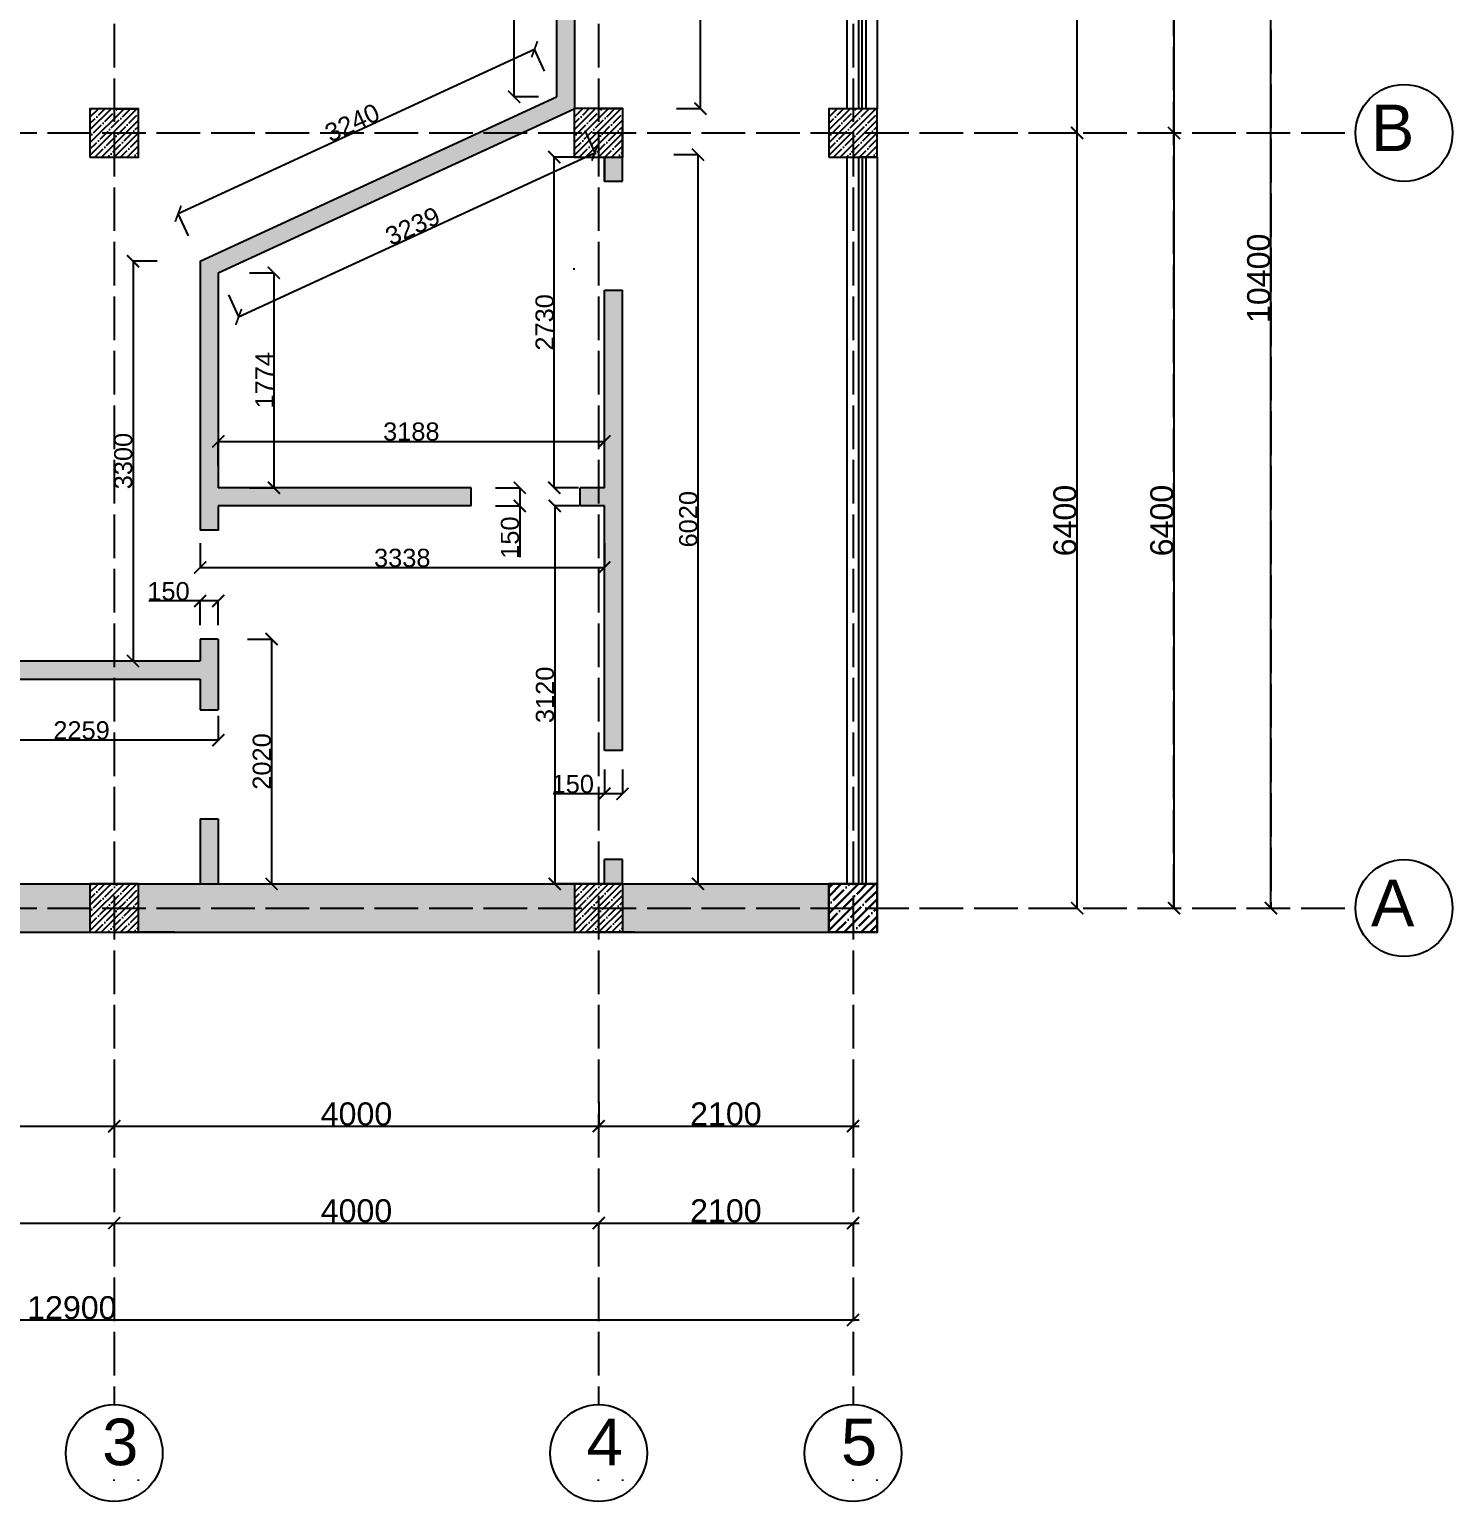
# Model space of a CAD drawing. Header units: millimetres. Extents: x -6014 to 220479, y -27718 to 28747.
# Drawn here: x 37741 to 49491, y -27137 to -14983 of the extents above; entities that cross this region are included whole.
import ezdxf

# ---------------------------------------------------------------- set-up
doc = ezdxf.new("R2010")
doc.units = ezdxf.units.MM
doc.header["$MEASUREMENT"] = 0
doc.linetypes.add('ACAD_ISO02W100', pattern=[15, 12, -3])
doc.layers.add('Plan 1', color=7, linetype='Continuous')
doc.styles.add('gost', font='GOST Common.ttf')
doc.styles.get("Standard").update_dxf_attribs({"font": 'arial.ttf'})
doc.dimstyles.new('GOST', dxfattribs={"dimtxt": 190, "dimasz": 100, "dimexe": 0.18, "dimexo": 0.06, "dimgap": 3, "dimtad": 1, "dimdec": 0, "dimzin": 0, "dimdsep": 46, "dimtxsty": 'Standard', "dimblk": 'ARCHTICK', "dimcen": 0.09, "dimclrt": 256, "dimadec": 0, "dimazin": 0, "dimtfac": 1, "dimtdec": 0, "dimtofl": 0, "dimtmove": 0, "dimatfit": 3, "dimldrblk": 'ARCHTICK', "dimfxl": 200, "dimfxlon": 1, "dimtolj": 1, "dimtzin": 0, "dimarcsym": 0})

# ---------------------------------------------------------------- blocks, each defined once
blk = doc.blocks.new('_ArchTick')
at = {"color": 0, "linetype": 'ByBlock', "const_width": 0.15}
blk.add_lwpolyline([(-0.5, -0.5), (0.5, 0.5)], dxfattribs=at)
blk = doc.blocks.new('*D346')
at = {"color": 0, "lineweight": -2, "transparency": 16777216}
for p, q in [((33641, -23838), (33641, -24038)), ((38441, -23838), (38441, -24038)), ((33641, -24038), (38441, -24038))]:
    blk.add_line(p, q, dxfattribs=at)
at = {"layer": 'Defpoints', "color": 0, "transparency": 16777216}
for p in [(33641, -22238), (38441, -22238), (38441, -24038)]:
    blk.add_point(p, dxfattribs=at)
at = {"color": 0, "lineweight": -2, "transparency": 16777216, "xscale": 100, "yscale": 100, "zscale": 100, "rotation": 180}
blk.add_blockref('_ArchTick', (33641, -24038), dxfattribs=at)
at = {"color": 0, "lineweight": -2, "transparency": 16777216, "xscale": 100, "yscale": 100, "zscale": 100}
blk.add_blockref('_ArchTick', (38441, -24038), dxfattribs=at)
at = {"transparency": 16777216, "insert": (36041, -23938), "char_height": 190, "attachment_point": 5}
blk.add_mtext('\\A1;4800', dxfattribs=at)
blk = doc.blocks.new('*D347')
at = {"color": 0, "lineweight": -2, "transparency": 16777216}
for p, q in [((38441, -23838), (38441, -24038)), ((42441, -23838), (42441, -24038)), ((38441, -24038), (42441, -24038))]:
    blk.add_line(p, q, dxfattribs=at)
at = {"layer": 'Defpoints', "color": 0, "transparency": 16777216}
for p in [(38441, -22238), (42441, -22237), (42441, -24038)]:
    blk.add_point(p, dxfattribs=at)
at = {"color": 0, "lineweight": -2, "transparency": 16777216, "xscale": 100, "yscale": 100, "zscale": 100, "rotation": 180}
blk.add_blockref('_ArchTick', (38441, -24038), dxfattribs=at)
at = {"color": 0, "lineweight": -2, "transparency": 16777216, "xscale": 100, "yscale": 100, "zscale": 100}
blk.add_blockref('_ArchTick', (42441, -24038), dxfattribs=at)
at = {"transparency": 16777216, "insert": (40441, -23938), "char_height": 190, "attachment_point": 5}
blk.add_mtext('\\A1;4000', dxfattribs=at)
blk = doc.blocks.new('*D348')
at = {"color": 0, "lineweight": -2, "transparency": 16777216}
for p, q in [((42441, -23838), (42441, -24038)), ((44541, -23838), (44541, -24038)), ((42441, -24038), (44541, -24038))]:
    blk.add_line(p, q, dxfattribs=at)
at = {"layer": 'Defpoints', "color": 0, "transparency": 16777216}
for p in [(42441, -22237), (44541, -22238), (44541, -24038)]:
    blk.add_point(p, dxfattribs=at)
at = {"color": 0, "lineweight": -2, "transparency": 16777216, "xscale": 100, "yscale": 100, "zscale": 100, "rotation": 180}
blk.add_blockref('_ArchTick', (42441, -24038), dxfattribs=at)
at = {"color": 0, "lineweight": -2, "transparency": 16777216, "xscale": 100, "yscale": 100, "zscale": 100}
blk.add_blockref('_ArchTick', (44541, -24038), dxfattribs=at)
at = {"transparency": 16777216, "insert": (43491, -23938), "char_height": 190, "attachment_point": 5}
blk.add_mtext('\\A1;2100', dxfattribs=at)
blk = doc.blocks.new('*D334')
at = {"color": 0, "lineweight": -2, "transparency": 16777216}
for p, q in [((33641, -24638), (33641, -24838)), ((33641, -24838), (38441, -24838)), ((38441, -24838), (38441, -24837))]:
    blk.add_line(p, q, dxfattribs=at)
at = {"layer": 'Defpoints', "color": 0, "transparency": 16777216}
for p in [(33641, -22238), (38441, -24838), (38441, -24838)]:
    blk.add_point(p, dxfattribs=at)
at = {"color": 0, "lineweight": -2, "transparency": 16777216, "xscale": 100, "yscale": 100, "zscale": 100, "rotation": 180}
blk.add_blockref('_ArchTick', (33641, -24838), dxfattribs=at)
at = {"color": 0, "lineweight": -2, "transparency": 16777216, "xscale": 100, "yscale": 100, "zscale": 100}
blk.add_blockref('_ArchTick', (38441, -24838), dxfattribs=at)
at = {"transparency": 16777216, "insert": (36041, -24738), "char_height": 190, "attachment_point": 5}
blk.add_mtext('\\A1;4800', dxfattribs=at)
blk = doc.blocks.new('*D335')
at = {"color": 0, "lineweight": -2, "transparency": 16777216}
for p, q in [((38441, -24838), (38441, -24837)), ((38441, -24838), (42441, -24838)), ((42441, -24838), (42441, -24837))]:
    blk.add_line(p, q, dxfattribs=at)
at = {"layer": 'Defpoints', "color": 0, "transparency": 16777216}
for p in [(38441, -24838), (42441, -24838), (42441, -24838)]:
    blk.add_point(p, dxfattribs=at)
at = {"color": 0, "lineweight": -2, "transparency": 16777216, "xscale": 100, "yscale": 100, "zscale": 100, "rotation": 180}
blk.add_blockref('_ArchTick', (38441, -24838), dxfattribs=at)
at = {"color": 0, "lineweight": -2, "transparency": 16777216, "xscale": 100, "yscale": 100, "zscale": 100}
blk.add_blockref('_ArchTick', (42441, -24838), dxfattribs=at)
at = {"transparency": 16777216, "insert": (40441, -24738), "char_height": 190, "attachment_point": 5}
blk.add_mtext('\\A1;4000', dxfattribs=at)
blk = doc.blocks.new('*D336')
at = {"color": 0, "lineweight": -2, "transparency": 16777216}
for p, q in [((42441, -24838), (42441, -24837)), ((42441, -24838), (44541, -24838)), ((44541, -24838), (44541, -24837))]:
    blk.add_line(p, q, dxfattribs=at)
at = {"layer": 'Defpoints', "color": 0, "transparency": 16777216}
for p in [(42441, -24838), (44541, -24838), (44541, -24838)]:
    blk.add_point(p, dxfattribs=at)
at = {"color": 0, "lineweight": -2, "transparency": 16777216, "xscale": 100, "yscale": 100, "zscale": 100, "rotation": 180}
blk.add_blockref('_ArchTick', (42441, -24838), dxfattribs=at)
at = {"color": 0, "lineweight": -2, "transparency": 16777216, "xscale": 100, "yscale": 100, "zscale": 100}
blk.add_blockref('_ArchTick', (44541, -24838), dxfattribs=at)
at = {"transparency": 16777216, "insert": (43491, -24738), "char_height": 190, "attachment_point": 5}
blk.add_mtext('\\A1;2100', dxfattribs=at)
blk = doc.blocks.new('*D349')
at = {"color": 0, "lineweight": -2, "transparency": 16777216}
for p, q in [((31641, -25438), (31641, -25638)), ((44541, -25438), (44541, -25638)), ((31641, -25638), (44541, -25638))]:
    blk.add_line(p, q, dxfattribs=at)
at = {"layer": 'Defpoints', "color": 0, "transparency": 16777216}
for p in [(31641, -22238), (44541, -22238), (44541, -25638)]:
    blk.add_point(p, dxfattribs=at)
at = {"color": 0, "lineweight": -2, "transparency": 16777216, "xscale": 100, "yscale": 100, "zscale": 100, "rotation": 180}
blk.add_blockref('_ArchTick', (31641, -25638), dxfattribs=at)
at = {"color": 0, "lineweight": -2, "transparency": 16777216, "xscale": 100, "yscale": 100, "zscale": 100}
blk.add_blockref('_ArchTick', (44541, -25638), dxfattribs=at)
at = {"transparency": 16777216, "insert": (38091, -25538), "char_height": 190, "attachment_point": 5}
blk.add_mtext('\\A1;12900', dxfattribs=at)
blk = doc.blocks.new('*D350')
at = {"color": 0, "lineweight": -2, "transparency": 16777216}
for p, q in [((46191, -15838), (46391, -15838)), ((46391, -22238), (46391, -15838)), ((46191, -22238), (46391, -22238))]:
    blk.add_line(p, q, dxfattribs=at)
at = {"layer": 'Defpoints', "color": 0, "transparency": 16777216}
for p in [(44541, -15838), (46391, -15838), (44541, -22238)]:
    blk.add_point(p, dxfattribs=at)
at = {"color": 0, "lineweight": -2, "transparency": 16777216, "xscale": 100, "yscale": 100, "zscale": 100}
for p, rotation in [((46391, -15838), 90), ((46391, -22238), 270)]:
    blk.add_blockref('_ArchTick', p, dxfattribs=dict(at, rotation=rotation))
at = {"transparency": 16777216, "insert": (46291, -19038), "char_height": 190, "attachment_point": 5, "rotation": 90}
blk.add_mtext('\\A1;6400', dxfattribs=at)
blk = doc.blocks.new('*D351')
at = {"color": 0, "lineweight": -2, "transparency": 16777216}
for p, q in [((46391, -11838), (46391, -11838)), ((46391, -15838), (46391, -11838)), ((46191, -15838), (46391, -15838))]:
    blk.add_line(p, q, dxfattribs=at)
at = {"layer": 'Defpoints', "color": 0, "transparency": 16777216}
for p in [(46391, -11838), (46391, -11838), (44541, -15838)]:
    blk.add_point(p, dxfattribs=at)
at = {"color": 0, "lineweight": -2, "transparency": 16777216, "xscale": 100, "yscale": 100, "zscale": 100}
for p, rotation in [((46391, -11838), 90), ((46391, -15838), 270)]:
    blk.add_blockref('_ArchTick', p, dxfattribs=dict(at, rotation=rotation))
at = {"transparency": 16777216, "insert": (46291, -13838), "char_height": 190, "attachment_point": 5, "rotation": 90}
blk.add_mtext('\\A1;4000', dxfattribs=at)
blk = doc.blocks.new('*D352')
at = {"color": 0, "lineweight": -2, "transparency": 16777216}
for p, q in [((47191, -15838), (47191, -15838)), ((47191, -22238), (47191, -15838)), ((47191, -22238), (47191, -22238))]:
    blk.add_line(p, q, dxfattribs=at)
at = {"layer": 'Defpoints', "color": 0, "transparency": 16777216}
for p in [(47191, -15838), (47191, -15838), (47191, -22238)]:
    blk.add_point(p, dxfattribs=at)
at = {"color": 0, "lineweight": -2, "transparency": 16777216, "xscale": 100, "yscale": 100, "zscale": 100}
for p, rotation in [((47191, -15838), 90), ((47191, -22238), 270)]:
    blk.add_blockref('_ArchTick', p, dxfattribs=dict(at, rotation=rotation))
at = {"transparency": 16777216, "insert": (47091, -19038), "char_height": 190, "attachment_point": 5, "rotation": 90}
blk.add_mtext('\\A1;6400', dxfattribs=at)
blk = doc.blocks.new('*D353')
at = {"color": 0, "lineweight": -2, "transparency": 16777216}
for p, q in [((47191, -11838), (47191, -11838)), ((47191, -15838), (47191, -11838)), ((47191, -15838), (47191, -15838))]:
    blk.add_line(p, q, dxfattribs=at)
at = {"layer": 'Defpoints', "color": 0, "transparency": 16777216}
for p in [(47191, -11838), (47191, -11838), (47191, -15838)]:
    blk.add_point(p, dxfattribs=at)
at = {"color": 0, "lineweight": -2, "transparency": 16777216, "xscale": 100, "yscale": 100, "zscale": 100}
for p, rotation in [((47191, -11838), 90), ((47191, -15838), 270)]:
    blk.add_blockref('_ArchTick', p, dxfattribs=dict(at, rotation=rotation))
at = {"transparency": 16777216, "insert": (47091, -13838), "char_height": 190, "attachment_point": 5, "rotation": 90}
blk.add_mtext('\\A1;4000', dxfattribs=at)
blk = doc.blocks.new('*D337')
at = {"color": 0, "lineweight": -2, "transparency": 16777216}
for p, q in [((47791, -11838), (47991, -11838)), ((47991, -22238), (47991, -11838)), ((47791, -22238), (47991, -22238))]:
    blk.add_line(p, q, dxfattribs=at)
at = {"layer": 'Defpoints', "color": 0, "transparency": 16777216}
for p in [(44541, -11838), (47991, -11838), (44541, -22238)]:
    blk.add_point(p, dxfattribs=at)
at = {"color": 0, "lineweight": -2, "transparency": 16777216, "xscale": 100, "yscale": 100, "zscale": 100}
for p, rotation in [((47991, -11838), 90), ((47991, -22238), 270)]:
    blk.add_blockref('_ArchTick', p, dxfattribs=dict(at, rotation=rotation))
at = {"transparency": 16777216, "insert": (47891, -17038), "char_height": 190, "attachment_point": 5, "rotation": 90}
blk.add_mtext('\\A1;10400', dxfattribs=at)
blk = doc.blocks.new('*D367')
at = {"color": 0, "lineweight": -2, "transparency": 16777216}
for p, q in [((39150, -19702), (38727, -19702)), ((39150, -19902), (39150, -19702)), ((39300, -19702), (39150, -19702)), ((39300, -19902), (39300, -19702))]:
    blk.add_line(p, q, dxfattribs=at)
at = {"layer": 'Defpoints', "color": 0, "transparency": 16777216}
for p in [(39150, -19702), (39150, -20017), (39300, -20017)]:
    blk.add_point(p, dxfattribs=at)
at = {"color": 0, "lineweight": -2, "transparency": 16777216, "xscale": 100, "yscale": 100, "zscale": 100, "rotation": 180}
blk.add_blockref('_ArchTick', (39150, -19702), dxfattribs=at)
at = {"color": 0, "lineweight": -2, "transparency": 16777216, "xscale": 100, "yscale": 100, "zscale": 100}
blk.add_blockref('_ArchTick', (39300, -19702), dxfattribs=at)
at = {"transparency": 16777216, "insert": (38889, -19622), "char_height": 150, "attachment_point": 5}
blk.add_mtext('\\A1;150', dxfattribs=at)
blk = doc.blocks.new('*D368')
at = {"color": 0, "lineweight": -2, "transparency": 16777216}
for p, q in [((37041, -20651), (37041, -20851)), ((39300, -20651), (39300, -20851)), ((39300, -20851), (37041, -20851))]:
    blk.add_line(p, q, dxfattribs=at)
at = {"layer": 'Defpoints', "color": 0, "transparency": 16777216}
for p in [(37041, -20601), (39300, -20601), (37041, -20851)]:
    blk.add_point(p, dxfattribs=at)
at = {"color": 0, "lineweight": -2, "transparency": 16777216, "xscale": 100, "yscale": 100, "zscale": 100, "rotation": 180}
blk.add_blockref('_ArchTick', (37041, -20851), dxfattribs=at)
at = {"color": 0, "lineweight": -2, "transparency": 16777216, "xscale": 100, "yscale": 100, "zscale": 100}
blk.add_blockref('_ArchTick', (39300, -20851), dxfattribs=at)
at = {"transparency": 16777216, "insert": (38171, -20771), "char_height": 150, "attachment_point": 5}
blk.add_mtext('\\A1;2259', dxfattribs=at)
blk = doc.blocks.new('*D369')
at = {"color": 0, "lineweight": -2, "transparency": 16777216}
for p, q in [((39540, -20017), (39740, -20017)), ((39740, -20017), (39740, -22038)), ((39540, -22038), (39740, -22038))]:
    blk.add_line(p, q, dxfattribs=at)
at = {"layer": 'Defpoints', "color": 0, "transparency": 16777216}
for p in [(39300, -20017), (39300, -22038), (39740, -22038)]:
    blk.add_point(p, dxfattribs=at)
at = {"color": 0, "lineweight": -2, "transparency": 16777216, "xscale": 100, "yscale": 100, "zscale": 100}
for p, rotation in [((39740, -20017), 90), ((39740, -22038), 270)]:
    blk.add_blockref('_ArchTick', p, dxfattribs=dict(at, rotation=rotation))
at = {"transparency": 16777216, "insert": (39660, -21027), "char_height": 150, "attachment_point": 5, "rotation": 90}
blk.add_mtext('\\A1;2020', dxfattribs=at)
blk = doc.blocks.new('*D370')
at = {"color": 0, "lineweight": -2, "transparency": 16777216}
for p, q in [((39150, -19226), (39150, -19426)), ((42488, -19226), (42488, -19426)), ((39150, -19426), (42488, -19426))]:
    blk.add_line(p, q, dxfattribs=at)
at = {"layer": 'Defpoints', "color": 0, "transparency": 16777216}
for p in [(39150, -19117), (42488, -19117), (42488, -19426)]:
    blk.add_point(p, dxfattribs=at)
at = {"color": 0, "lineweight": -2, "transparency": 16777216, "xscale": 100, "yscale": 100, "zscale": 100, "rotation": 180}
blk.add_blockref('_ArchTick', (39150, -19426), dxfattribs=at)
at = {"color": 0, "lineweight": -2, "transparency": 16777216, "xscale": 100, "yscale": 100, "zscale": 100}
blk.add_blockref('_ArchTick', (42488, -19426), dxfattribs=at)
at = {"transparency": 16777216, "insert": (40819, -19347), "char_height": 150, "attachment_point": 5}
blk.add_mtext('\\A1;3338', dxfattribs=at)
blk = doc.blocks.new('*D371')
at = {"color": 0, "lineweight": -2, "transparency": 16777216}
for p, q in [((41589, -18767), (41789, -18767)), ((41789, -18767), (41789, -18917)), ((41589, -18917), (41789, -18917)), ((41789, -18917), (41789, -19340))]:
    blk.add_line(p, q, dxfattribs=at)
at = {"layer": 'Defpoints', "color": 0, "transparency": 16777216}
for p in [(41388, -18767), (41388, -18917), (41789, -18917)]:
    blk.add_point(p, dxfattribs=at)
at = {"color": 0, "lineweight": -2, "transparency": 16777216, "xscale": 100, "yscale": 100, "zscale": 100}
for p, rotation in [((41789, -18767), 90), ((41789, -18917), 270)]:
    blk.add_blockref('_ArchTick', p, dxfattribs=dict(at, rotation=rotation))
at = {"transparency": 16777216, "insert": (41709, -19179), "char_height": 150, "attachment_point": 5, "rotation": 90}
blk.add_mtext('\\A1;150', dxfattribs=at)
blk = doc.blocks.new('*D372')
at = {"color": 0, "lineweight": -2, "transparency": 16777216}
for p, q in [((38796, -16897), (38596, -16897)), ((38596, -16897), (38596, -20198)), ((38796, -20198), (38596, -20198))]:
    blk.add_line(p, q, dxfattribs=at)
at = {"layer": 'Defpoints', "color": 0, "transparency": 16777216}
for p in [(39305, -16897), (38596, -20198), (39305, -20198)]:
    blk.add_point(p, dxfattribs=at)
at = {"color": 0, "lineweight": -2, "transparency": 16777216, "xscale": 100, "yscale": 100, "zscale": 100}
for p, rotation in [((38596, -16897), 90), ((38596, -20198), 270)]:
    blk.add_blockref('_ArchTick', p, dxfattribs=dict(at, rotation=rotation))
at = {"transparency": 16777216, "insert": (38516, -18547), "char_height": 150, "attachment_point": 5, "rotation": 90}
blk.add_mtext('\\A1;3300', dxfattribs=at)
blk = doc.blocks.new('*D373')
at = {"color": 0, "lineweight": -2, "transparency": 16777216}
for p, q in [((43061, -16017), (43261, -16017)), ((43261, -22037), (43261, -16017)), ((43061, -22037), (43261, -22037))]:
    blk.add_line(p, q, dxfattribs=at)
at = {"layer": 'Defpoints', "color": 0, "transparency": 16777216}
for p in [(42638, -16017), (43261, -16017), (42641, -22037)]:
    blk.add_point(p, dxfattribs=at)
at = {"color": 0, "lineweight": -2, "transparency": 16777216, "xscale": 100, "yscale": 100, "zscale": 100}
for p, rotation in [((43261, -16017), 90), ((43261, -22037), 270)]:
    blk.add_blockref('_ArchTick', p, dxfattribs=dict(at, rotation=rotation))
at = {"transparency": 16777216, "insert": (43181, -19027), "char_height": 150, "attachment_point": 5, "rotation": 90}
blk.add_mtext('\\A1;6020', dxfattribs=at)
blk = doc.blocks.new('*D374')
at = {"color": 0, "lineweight": -2, "transparency": 16777216}
for p, q in [((41943, -12038), (41742, -12038)), ((41743, -15540), (41743, -12038)), ((41943, -15540), (41742, -15540))]:
    blk.add_line(p, q, dxfattribs=at)
at = {"layer": 'Defpoints', "color": 0, "transparency": 16777216}
for p in [(41743, -12038), (42092, -12038), (42092, -15540)]:
    blk.add_point(p, dxfattribs=at)
at = {"color": 0, "lineweight": -2, "transparency": 16777216, "xscale": 100, "yscale": 100, "zscale": 100}
for p, rotation in [((41743, -12038), 90), ((41743, -15540), 270)]:
    blk.add_blockref('_ArchTick', p, dxfattribs=dict(at, rotation=rotation))
at = {"transparency": 16777216, "insert": (41663, -13789), "char_height": 150, "attachment_point": 5, "rotation": 90}
blk.add_mtext('\\A1;3503', dxfattribs=at)
blk = doc.blocks.new('*D375')
at = {"color": 0, "lineweight": -2, "transparency": 16777216}
for p, q in [((38969, -16504), (41911, -15147)), ((41994, -15329), (41911, -15147)), ((39053, -16686), (38969, -16504))]:
    blk.add_line(p, q, dxfattribs=at)
at = {"layer": 'Defpoints', "color": 0, "transparency": 16777216}
for p in [(41911, -15147), (42092, -15540), (39150, -16897)]:
    blk.add_point(p, dxfattribs=at)
at = {"color": 0, "lineweight": -2, "transparency": 16777216, "xscale": 100, "yscale": 100, "zscale": 100}
for p, rotation in [((41911, -15147), 24.76110312834784), ((38969, -16504), 204.7611031283479)]:
    blk.add_blockref('_ArchTick', p, dxfattribs=dict(at, rotation=rotation))
at = {"transparency": 16777216, "insert": (40406, -15753), "char_height": 150, "attachment_point": 5, "rotation": 24.7611}
blk.add_mtext('\\A1;3240', dxfattribs=at)
blk = doc.blocks.new('*D376')
at = {"color": 0, "lineweight": -2, "transparency": 16777216}
for p, q in [((42488, -21094), (42488, -21294)), ((42638, -21094), (42638, -21294)), ((42488, -21294), (42065, -21294)), ((42638, -21294), (42488, -21294))]:
    blk.add_line(p, q, dxfattribs=at)
at = {"layer": 'Defpoints', "color": 0, "transparency": 16777216}
for p in [(42488, -20938), (42638, -20938), (42488, -21294)]:
    blk.add_point(p, dxfattribs=at)
at = {"color": 0, "lineweight": -2, "transparency": 16777216, "xscale": 100, "yscale": 100, "zscale": 100, "rotation": 180}
blk.add_blockref('_ArchTick', (42488, -21294), dxfattribs=at)
at = {"color": 0, "lineweight": -2, "transparency": 16777216, "xscale": 100, "yscale": 100, "zscale": 100}
blk.add_blockref('_ArchTick', (42638, -21294), dxfattribs=at)
at = {"transparency": 16777216, "insert": (42227, -21214), "char_height": 150, "attachment_point": 5}
blk.add_mtext('\\A1;150', dxfattribs=at)
blk = doc.blocks.new('*D377')
at = {"color": 0, "lineweight": -2, "transparency": 16777216}
for p, q in [((39559, -16993), (39759, -16993)), ((39759, -16993), (39759, -18767)), ((39559, -18767), (39759, -18767))]:
    blk.add_line(p, q, dxfattribs=at)
at = {"layer": 'Defpoints', "color": 0, "transparency": 16777216}
for p in [(39300, -16993), (39300, -18767), (39759, -18767)]:
    blk.add_point(p, dxfattribs=at)
at = {"color": 0, "lineweight": -2, "transparency": 16777216, "xscale": 100, "yscale": 100, "zscale": 100}
for p, rotation in [((39759, -16993), 90), ((39759, -18767), 270)]:
    blk.add_blockref('_ArchTick', p, dxfattribs=dict(at, rotation=rotation))
at = {"transparency": 16777216, "insert": (39681, -17880), "char_height": 150, "attachment_point": 5, "rotation": 90}
blk.add_mtext('\\A1;1774', dxfattribs=at)
blk = doc.blocks.new('*D378')
at = {"color": 0, "lineweight": -2, "transparency": 16777216}
for p, q in [((42274, -16037), (42074, -16037)), ((42074, -18767), (42074, -16037)), ((42274, -18767), (42074, -18767))]:
    blk.add_line(p, q, dxfattribs=at)
at = {"layer": 'Defpoints', "color": 0, "transparency": 16777216}
for p in [(42074, -16037), (42488, -16037), (42488, -18767)]:
    blk.add_point(p, dxfattribs=at)
at = {"color": 0, "lineweight": -2, "transparency": 16777216, "xscale": 100, "yscale": 100, "zscale": 100}
for p, rotation in [((42074, -16037), 90), ((42074, -18767), 270)]:
    blk.add_blockref('_ArchTick', p, dxfattribs=dict(at, rotation=rotation))
at = {"transparency": 16777216, "insert": (41995, -17402), "char_height": 150, "attachment_point": 5, "rotation": 90}
blk.add_mtext('\\A1;2730', dxfattribs=at)
blk = doc.blocks.new('*D379')
at = {"color": 0, "lineweight": -2, "transparency": 16777216}
for p, q in [((39300, -18584), (39300, -18384)), ((39300, -18384), (42488, -18384)), ((42488, -18584), (42488, -18384))]:
    blk.add_line(p, q, dxfattribs=at)
at = {"layer": 'Defpoints', "color": 0, "transparency": 16777216}
for p in [(42488, -18384), (39300, -18767), (42488, -18767)]:
    blk.add_point(p, dxfattribs=at)
at = {"color": 0, "lineweight": -2, "transparency": 16777216, "xscale": 100, "yscale": 100, "zscale": 100, "rotation": 180}
blk.add_blockref('_ArchTick', (39300, -18384), dxfattribs=at)
at = {"color": 0, "lineweight": -2, "transparency": 16777216, "xscale": 100, "yscale": 100, "zscale": 100}
blk.add_blockref('_ArchTick', (42488, -18384), dxfattribs=at)
at = {"transparency": 16777216, "insert": (40894, -18304), "char_height": 150, "attachment_point": 5}
blk.add_mtext('\\A1;3188', dxfattribs=at)
blk = doc.blocks.new('*D380')
at = {"color": 0, "lineweight": -2, "transparency": 16777216}
for p, q in [((42278, -18917), (42078, -18917)), ((42078, -18917), (42078, -22038)), ((42278, -22038), (42078, -22038))]:
    blk.add_line(p, q, dxfattribs=at)
at = {"layer": 'Defpoints', "color": 0, "transparency": 16777216}
for p in [(42488, -18917), (42078, -22038), (42488, -22038)]:
    blk.add_point(p, dxfattribs=at)
at = {"color": 0, "lineweight": -2, "transparency": 16777216, "xscale": 100, "yscale": 100, "zscale": 100}
for p, rotation in [((42078, -18917), 90), ((42078, -22038), 270)]:
    blk.add_blockref('_ArchTick', p, dxfattribs=dict(at, rotation=rotation))
at = {"transparency": 16777216, "insert": (41998, -20477), "char_height": 150, "attachment_point": 5, "rotation": 90}
blk.add_mtext('\\A1;3120', dxfattribs=at)
blk = doc.blocks.new('*D382')
at = {"color": 0, "lineweight": -2, "transparency": 16777216}
for p, q in [((43082, -12038), (43282, -12038)), ((43282, -15637), (43282, -12038)), ((43082, -15637), (43282, -15637))]:
    blk.add_line(p, q, dxfattribs=at)
at = {"layer": 'Defpoints', "color": 0, "transparency": 16777216}
for p in [(42242, -12038), (43282, -12038), (42242, -15637)]:
    blk.add_point(p, dxfattribs=at)
at = {"color": 0, "lineweight": -2, "transparency": 16777216, "xscale": 100, "yscale": 100, "zscale": 100}
for p, rotation in [((43282, -12038), 90), ((43282, -15637), 270)]:
    blk.add_blockref('_ArchTick', p, dxfattribs=dict(at, rotation=rotation))
at = {"transparency": 16777216, "insert": (43202, -13837), "char_height": 150, "attachment_point": 5, "rotation": 90}
blk.add_mtext('\\A1;3600', dxfattribs=at)
blk = doc.blocks.new('*D383')
at = {"color": 0, "lineweight": -2, "transparency": 16777216}
for p, q in [((42326, -15819), (42410, -16001)), ((39468, -17357), (42409, -16001)), ((39384, -17175), (39468, -17357))]:
    blk.add_line(p, q, dxfattribs=at)
at = {"layer": 'Defpoints', "color": 0, "transparency": 16777216}
for p in [(42242, -15638), (42409, -16001), (39300, -16993)]:
    blk.add_point(p, dxfattribs=at)
at = {"color": 0, "lineweight": -2, "transparency": 16777216, "xscale": 100, "yscale": 100, "zscale": 100}
for p, rotation in [((42409, -16001), 24.7422810639424), ((39468, -17357), 204.7422810639424)]:
    blk.add_blockref('_ArchTick', p, dxfattribs=dict(at, rotation=rotation))
at = {"transparency": 16777216, "insert": (40905, -16607), "char_height": 150, "attachment_point": 5, "rotation": 24.7423}
blk.add_mtext('\\A1;3239', dxfattribs=at)

msp = doc.modelspace()

# ---------------------------------------------------------------- hatches: boundary and pattern name
at = {"true_color": 0x636466, "transparency": 33554687}
h = msp.add_hatch(color=251, dxfattribs=at)
h.dxf.hatch_style = 1
h.paths.add_polyline_path([(32040.83601, -12037.54447), (32180.83601, -12037.54447), (32180.83601, -11837.54447), (31840.83601, -11837.54447), (31840.83601, -12037.54447), (31640.83601, -12037.54447), (31640.83601, -12437.54447), (32040.83601, -12437.54447)])
h.paths.add_polyline_path([(31640.83601, -12037.54447), (31440.83601, -12037.54447), (31440.83601, -12437.54447), (31640.83601, -12437.54447)])
h.paths.add_polyline_path([(32180.83601, -11637.54447), (31840.83601, -11637.54447), (31840.83601, -11837.54447), (32180.83601, -11837.54447)])
h.paths.add_polyline_path([(33440.83601, -11637.54447), (33140.83601, -11637.54447), (33140.83601, -11837.54447), (33440.83601, -11837.54447)])
h.paths.add_polyline_path([(33440.83601, -11837.54447), (33140.83601, -11837.54447), (33140.83601, -12037.54447), (33440.83601, -12037.54447)])
h.paths.add_polyline_path([(42240.62564, -11637.54447), (38640.62564, -11637.54447), (38640.62564, -11837.54447), (42240.62564, -11837.54447)])
h.paths.add_polyline_path([(42240.62564, -11837.54447), (38640.62564, -11837.54447), (38640.62564, -12037.54447), (42240.62564, -12037.54447)])
h.paths.add_polyline_path([(44340.62564, -11637.54447), (42640.62564, -11637.54447), (42640.62564, -11837.54447), (44340.62564, -11837.54447)])
h.paths.add_polyline_path([(44340.62564, -11837.54447), (42640.62564, -11837.54447), (42640.62564, -12037.54447), (44340.62564, -12037.54447)])
h.paths.add_polyline_path([(33440.83601, -22237.54447), (31840.83601, -22237.54447), (31840.83601, -22437.54447), (33440.83601, -22437.54447)])
h.paths.add_polyline_path([(33440.83601, -22037.54447), (31840.83601, -22037.54447), (31840.83601, -22237.54447), (33440.83601, -22237.54447)])
h.paths.add_polyline_path([(38240.62564, -22037.54447), (33840.83601, -22037.54447), (33840.83601, -22237.54447), (38240.62564, -22237.54447)])
h.paths.add_polyline_path([(38240.62564, -22237.54447), (33840.83601, -22237.54447), (33840.83601, -22437.54447), (38240.62564, -22437.54447)])
h.paths.add_polyline_path([(42240.62564, -22037.54447), (38640.62564, -22037.54447), (38640.62564, -22237.54447), (42240.62564, -22237.54447)])
h.paths.add_polyline_path([(42240.62564, -22237.54447), (38640.62564, -22237.54447), (38640.62564, -22437.54447), (42240.62564, -22437.54447)])
h.paths.add_polyline_path([(44340.62564, -22037.54447), (42640.62564, -22037.54447), (42640.62564, -22237.54447), (44340.62564, -22237.54447)])
h.paths.add_polyline_path([(44340.62564, -22237.54447), (42640.62564, -22237.54447), (42640.62564, -22437.54447), (44340.62564, -22437.54447)])
at = {"transparency": 33554687}
h = msp.add_hatch(color=92, dxfattribs=at)
h.dxf.hatch_style = 1
h.paths.add_polyline_path([(33847.10438, -16037.54447), (33740.83601, -16037.54447), (33697.10438, -16037.54447), (33697.10438, -18273.23993), (36890.7547, -18273.23993), (36890.7547, -19316.77172), (34847.18464, -19315.6762), (34847.10423, -19465.66396), (36890.83601, -19466.77179), (36890.83601, -20197.54447), (37040.83601, -20197.54447), (37040.83601, -19466.85306), (37040.7547, -17811.19449), (36890.7547, -17811.19449), (36890.7547, -18123.23993), (33847.10438, -18123.23993)])
h.paths.add_polyline_path([(33847.10438, -19465.17266), (34047.10438, -19465.17266), (34047.18475, -19315.24733), (33907.89192, -19315.17266), (33697.10438, -19315.17266), (33097.10438, -19315.17266), (33097.10438, -19465.17266), (33697.10438, -19465.17266), (33697.10438, -22037.54447), (33847.10438, -22037.54447)])
h.paths.add_polyline_path([(38440.62564, -20197.54447), (37040.83601, -20197.54447), (37040.83601, -20347.54447), (38440.62564, -20347.54447)])
h.paths.add_polyline_path([(39300.17108, -20017.4445), (39150.17108, -20017.4445), (39150.17108, -20197.54447), (38440.62564, -20197.54447), (38440.62564, -20347.54447), (39150.17108, -20347.54447), (39150.17108, -20600.9414), (39300.17108, -20600.9414)])
h.paths.add_polyline_path([(39300.17108, -21500.9414), (39150.17108, -21500.9414), (39150.17108, -22037.54447), (39300.17108, -22037.54447)])
h.paths.add_polyline_path([(39300.17108, -16993.21772), (41805.74298, -15837.54447), (41447.60733, -15837.54447), (39150.17108, -16897.21697), (39150.17108, -19117.4445), (39300.17108, -19117.4445), (39300.17108, -18917.4445), (41388.08492, -18917.4445), (41388.08492, -18767.4445), (39300.17108, -18767.4445)])
h.paths.add_polyline_path([(42638.08492, -17137.20896), (42488.08492, -17137.20896), (42488.08492, -20937.54447), (42638.08492, -20937.54447)])
h.paths.add_polyline_path([(42440.62564, -18767.4445), (42288.08492, -18767.4445), (42288.08492, -18917.4445), (42440.62564, -18917.4445)])
h.paths.add_polyline_path([(42488.08492, -18767.4445), (42440.62564, -18767.4445), (42440.62564, -18917.4445), (42488.08492, -18917.4445)])
h.paths.add_polyline_path([(42638.08492, -21837.54447), (42488.08492, -21837.54447), (42488.08492, -22037.20896), (42638.08492, -22037.20896)])
h.paths.add_polyline_path([(42638.08492, -16037.20896), (42488.08492, -16037.20896), (42488.08492, -16237.20896), (42638.08492, -16237.20896)])
h.paths.add_polyline_path([(42239.35549, -15637.54447), (42239.35549, -15637.20896), (42241.11966, -13137.54447), (42091.896, -13137.54447), (42091.896, -15540.37192), (41447.60733, -15837.54447), (41805.74298, -15837.54447)])
h.paths.add_polyline_path([(42241.896, -12037.54447), (42240.62564, -12037.54447), (42091.896, -12037.54447), (42091.896, -12237.54447), (42241.896, -12237.54447)])
h.paths.add_polyline_path([(33840.83601, -12037.54447), (33690.83601, -12037.54447), (33690.83601, -14537.54447), (33840.83601, -14537.54447)])
h.paths.add_polyline_path([(33840.83601, -15437.54447), (33690.83601, -15437.54447), (33690.83601, -15637.54447), (33840.83601, -15637.54447)])
h = msp.add_hatch(dxfattribs=at)
h.set_pattern_fill('ANSI35', color=1, scale=300)
h.set_pattern_definition([(45, (-19880.35, -39038.58), (-53.03301, 53.03301), []), (45, (-19827.31, -39038.58), (-53.03301, 53.03301), [93.75, -18.75, 0, -18.75])])
h.paths.add_polyline_path([(38640.83623, -15637.54447), (38240.83623, -15637.54447), (38240.83623, -16037.54447), (38640.83623, -16037.54447)])
h = msp.add_hatch(dxfattribs=at)
h.set_pattern_fill('ANSI35', color=1, scale=300)
h.set_pattern_definition([(45, (-15881.83, -39038.24), (-53.03301, 53.03301), []), (45, (-15828.794, -39038.24), (-53.03301, 53.03301), [93.75, -18.75, 0, -18.75])])
h.paths.add_polyline_path([(42639.35549, -15637.20896), (42239.35549, -15637.20896), (42239.35549, -16037.20896), (42639.35549, -16037.20896)])
h = msp.add_hatch(dxfattribs=at)
h.set_pattern_fill('ANSI35', color=1, scale=300)
h.set_pattern_definition([(45, (-13780.56, -39038.58), (-53.03301, 53.03301), []), (45, (-13727.524, -39038.58), (-53.03301, 53.03301), [93.75, -18.75, 0, -18.75])])
h.paths.add_polyline_path([(44740.62564, -15637.54447), (44340.62564, -15637.54447), (44340.62564, -16037.54447), (44740.62564, -16037.54447)])
h = msp.add_hatch(dxfattribs=at)
h.set_pattern_fill('ANSI35', color=1, scale=300)
h.set_pattern_definition([(45, (-19880.56, -45438.58), (-53.03301, 53.03301), []), (45, (-19827.524, -45438.58), (-53.03301, 53.03301), [93.75, -18.75, 0, -18.75])])
h.paths.add_polyline_path([(38640.62564, -22037.54447), (38240.62564, -22037.54447), (38240.62564, -22437.54447), (38640.62564, -22437.54447)])
h = msp.add_hatch(dxfattribs=at)
h.set_pattern_fill('ANSI35', color=1, scale=300)
h.set_pattern_definition([(45, (-15880.56, -45438.24), (-53.03301, 53.03301), []), (45, (-15827.524, -45438.24), (-53.03301, 53.03301), [93.75, -18.75, 0, -18.75])])
h.paths.add_polyline_path([(42640.62564, -22037.20896), (42240.62564, -22037.20896), (42240.62564, -22437.20896), (42640.62564, -22437.20896)])
at = {"lineweight": 30, "transparency": 33554687}
h = msp.add_hatch(dxfattribs=at)
h.set_pattern_fill('ANSI35', color=1, scale=400)
h.set_pattern_definition([(45, (-21083.29, -35238.58), (-70.71068, 70.71068), []), (45, (-21012.58, -35238.58), (-70.71068, 70.71068), [125, -25, 0, -25])])
h.paths.add_polyline_path([(44340.62564, -22037.54447), (44340.62564, -22437.54447), (44740.62564, -22437.54447), (44740.62564, -22037.54447)])

# ---------------------------------------------------------------- linework, layer by layer
for p, q in [((38440.83601, -15637.54447), (38640.83623, -15637.54447)), ((42639.35549, -15637.54447), (42439.35549, -15637.54447)), ((42639.35527, -15797.34453), (42638.08492, -15797.34453))]:
    msp.add_line(p, q)
at = {"color": 18, "true_color": 0x000000}
for p, q in [((42638.08492, -16237.20896), (42638.08492, -15797.34453)), ((42488.08492, -16237.20896), (42488.08492, -16037.20896)), ((42488.08492, -18767.4445), (42488.08492, -17137.20896)), ((42638.08492, -20937.54447), (42638.08492, -17137.20896)), ((42488.08492, -20937.54447), (42488.08492, -18917.4445)), ((42488.08492, -22037.54447), (42488.08492, -21837.54447)), ((42638.08492, -22037.54447), (42638.08492, -21837.54447)), ((31840.83601, -22037.54447), (44390.83601, -22037.54447))]:
    msp.add_line(p, q, dxfattribs=at)
for points in [[(44490.62564, -12037.54447), (44490.62564, -15637.54447)], [(44740.62564, -12037.54447), (44740.62564, -15637.54447)], [(42091.896, -13137.54447), (42091.896, -15540.37192)], [(42241.896, -13137.54447), (42241.896, -15637.54447)], [(39150.17108, -16897.21697), (42091.896, -15540.37192)], [(39300.17108, -16993.21772), (42239.35549, -15637.54447)], [(42488.08492, -16037.20896), (42488.08492, -16237.20896), (42638.08492, -16237.20896)], [(44490.62564, -16037.54447), (44490.62564, -22037.54447)], [(44740.62564, -16037.54447), (44590.62564, -16037.54447)], [(44740.62564, -16037.54447), (44740.62564, -22037.54447)], [(39150.17108, -16897.21697), (39150.17108, -19117.4445)], [(39300.17108, -16993.21772), (39300.17108, -18767.4445)], [(42488.08492, -17137.20896), (42638.08492, -17137.20896)], [(41388.08492, -18767.4445), (39300.17108, -18767.4445)], [(41388.08492, -18917.4445), (41388.08492, -18767.4445)], [(42488.08492, -18767.4445), (42288.08492, -18767.4445)], [(42488.08492, -18917.4445), (42288.08492, -18917.4445), (42288.08492, -18767.4445)], [(39300.17108, -18917.4445), (39300.17108, -19117.4445), (39150.17108, -19117.4445)], [(39300.17108, -18917.4445), (39300.17108, -19117.4445)], [(41388.08492, -18917.4445), (39300.17108, -18917.4445)], [(42488.08492, -18917.4445), (42288.08492, -18917.4445)], [(39150.17108, -20017.4445), (39150.17108, -20197.54447)], [(39300.17108, -20017.4445), (39150.17108, -20017.4445)], [(39300.17108, -20017.4445), (39300.17108, -20600.9414)], [(37040.83601, -20197.54447), (39150.17108, -20197.54447)], [(37040.83601, -20347.54447), (39150.17108, -20347.54447)], [(39150.17108, -20347.54447), (39150.17108, -20600.9414)], [(39150.17108, -20600.9414), (39300.17108, -20600.9414)], [(42638.08492, -20937.54447), (42488.08492, -20937.54447)], [(39150.17108, -21500.9414), (39300.17108, -21500.9414)], [(39150.17108, -21500.9414), (39150.17108, -22037.54447)], [(39300.17108, -21500.9414), (39300.17108, -22037.54447)], [(42638.08492, -21837.54447), (42488.08492, -21837.54447)], [(31840.83601, -22437.54447), (44740.62564, -22437.54447)], [(42389.35527, -22437.55025), (42639.35527, -22437.55025)]]:
    msp.add_lwpolyline(points, dxfattribs=at)
at = {"color": 152, "true_color": 0x2776bb}
for points in [[(44585.62564, -12037.54447), (44585.62564, -15637.54447)], [(44614.11571, -12037.54447), (44614.11571, -15637.54447)], [(44645.62564, -12037.54447), (44645.62564, -15637.54447)], [(42239.35549, -15797.34453), (42239.35527, -15797.34453)], [(42639.35527, -15797.34453), (42638.08492, -15797.34453)], [(44585.62564, -16037.54447), (44585.62564, -22037.54447)], [(44615.62564, -16037.54447), (44615.62564, -22037.54447)], [(44645.62564, -16037.54447), (44645.62564, -22037.54447)], [(44740.62564, -22037.54447), (44740.62564, -22437.54447)], [(38940.62564, -22437.54447), (38540.62564, -22437.54447)], [(42739.35542, -22437.55025), (42339.35542, -22437.55025)], [(44740.62564, -22437.54447), (44340.62564, -22437.54447)]]:
    msp.add_lwpolyline(points, dxfattribs=at)
for points in [[(38240.83623, -16037.54447), (38640.83623, -16037.54447), (38640.83623, -15637.54447), (38240.83623, -15637.54447)], [(42239.35549, -16037.20896), (42639.35549, -16037.20896), (42639.35549, -15637.20896), (42239.35549, -15637.20896)], [(44340.62564, -16037.54447), (44740.62564, -16037.54447), (44740.62564, -15637.54447), (44340.62564, -15637.54447)], [(38240.62564, -22437.54447), (38640.62564, -22437.54447), (38640.62564, -22037.54447), (38240.62564, -22037.54447)], [(42240.62564, -22437.20896), (42640.62564, -22437.20896), (42640.62564, -22037.20896), (42240.62564, -22037.20896)]]:
    msp.add_lwpolyline(points, close=True)
at = {"color": 18, "lineweight": 30, "true_color": 0x000000}
msp.add_lwpolyline([(44340.62564, -22437.54447), (44740.62564, -22437.54447), (44740.62564, -22037.54447), (44340.62564, -22037.54447)], close=True, dxfattribs=at)
at = {"color": 18, "true_color": 0x000000}
for centre in [(49090.83601, -15837.54447), (49090.83601, -22237.54447), (38440.62564, -26737.36447), (42440.62564, -26737.36447), (44540.62564, -26737.36447)]:
    msp.add_circle(centre, 400, dxfattribs=at)
at = {"layer": 'Plan 1', "color": 251, "linetype": 'ACAD_ISO02W100', "ltscale": 30, "true_color": 0x636466}
for p, q in [((46390.83601, -22237.54447), (46390.83601, -11837.54447)), ((47190.83601, -22237.54447), (47190.83601, -11837.54447)), ((42239.4526, -16967.52381), (42239.4526, -16955.01)), ((31640.83601, -24037.54447), (44590.83601, -24037.54447)), ((31640.83601, -24837.54447), (44590.83601, -24837.54447)), ((31640.83601, -25637.54447), (44590.83601, -25637.54447)), ((38440.62564, -26967.34381), (38440.62564, -26954.83)), ((38640.62564, -26967.34381), (38640.62564, -26954.83)), ((42440.62564, -26967.34381), (42440.62564, -26954.83)), ((42640.62564, -26967.34381), (42640.62564, -26954.83)), ((44540.62564, -26967.34381), (44540.62564, -26954.83)), ((44740.62564, -26967.34381), (44740.62564, -26954.83))]:
    msp.add_line(p, q, dxfattribs=at)
for points in [[(38440.62564, -7737.36447), (38440.62564, -26337.36447)], [(42440.62564, -7737.36447), (42440.62564, -26337.36447)], [(44540.62564, -7737.36447), (44540.62564, -26337.36447)], [(47991.01601, -11837.55831), (47990.83601, -22237.55831)], [(27540.83601, -15837.54447), (48690.83601, -15837.54447)], [(27540.83601, -22237.54447), (48690.83601, -22237.54447)]]:
    msp.add_lwpolyline(points, dxfattribs=at)

# ---------------------------------------------------------------- texts
at = {"layer": 'Plan 1', "char_height": 384.8748082, "attachment_point": 7, "style": 'gost'}
for s, insert in [('{\\fArial|b0|i0|c0|p34;B}', (48816.8758, -15987.98239)), ('{\\fArial|b0|i0|c238|p34;A}', (48816.8758, -22387.98239))]:
    msp.add_mtext_dynamic_manual_height_columns(s, width=384.8748082, gutter_width=0.54982, heights=[0], dxfattribs=dict(at, insert=insert))
at = {"layer": 'Plan 1', "char_height": 384.87481, "attachment_point": 1}
for s, insert in [('3', (38341.13271, -26452.60219)), ('4', (42341.13271, -26452.60219)), ('5', (44441.13271, -26452.60219))]:
    msp.add_mtext_dynamic_manual_height_columns(s, width=384.8748082, gutter_width=0.54982, heights=[0], dxfattribs=dict(at, insert=insert))

# ---------------------------------------------------------------- dimensions: what is measured, and where the dimension line sits
at = {"color": 18, "true_color": 0x000000}
for base, p1, p2, override, picture, middle in [((46390.83601, -11837.54447), (44540.62564, -15837.54447), (46390.83601, -11837.54447), {"dimtmove": 1}, '*D351', (46290.82715, -13837.54447)), ((47190.83601, -11837.54447), (47190.83601, -15837.54447), (47190.83601, -11837.54447), {"dimtmove": 1}, '*D353', (47090.82715, -13837.54447)), ((41742.63334, -12037.54447), (42091.896, -15540.37192), (42091.896, -12037.54447), {"dimtxt": 150}, '*D374', (41662.99623, -13788.95819)), ((43281.73597, -12037.54447), (42241.896, -15637.20896), (42241.896, -12037.54447), {"dimtxt": 150}, '*D382', (43202.09886, -13837.37671)), ((42074.31031, -16037.20896), (42488.08492, -18767.4445), (42488.08492, -16037.20896), {"dimtxt": 150}, '*D378', (41994.67321, -17402.32673)), ((43260.75647, -16017.27674), (42640.62564, -22037.20896), (42638.08492, -16017.27674), {"dimtxt": 150}, '*D373', (43181.17052, -19027.24285)), ((38595.86276, -20197.54447), (39305.4082, -16897.21697), (39305.4082, -20197.54447), {"dimtxt": 150}, '*D372', (38516.22565, -18547.38072)), ((39758.93372, -18767.4445), (39300.17108, -16993.21772), (39300.17108, -18767.4445), {"dimtxt": 150}, '*D377', (39680.62676, -17880.33111)), ((41788.95938, -18917.4445), (41388.08492, -18767.4445), (41388.08492, -18917.4445), {"dimtxt": 150}, '*D371', (41709.37343, -19178.83468)), ((42077.95184, -22037.54447), (42488.08492, -18917.4445), (42488.08492, -22037.54447), {"dimtxt": 150}, '*D380', (41998.31474, -20477.49448)), ((39739.86103, -22037.54447), (39300.17108, -20017.4445), (39300.17108, -22037.54447), {"dimtxt": 150}, '*D369', (39660.27508, -21027.49448))]:
    dim = msp.add_linear_dim(base=base, p1=p1, p2=p2, angle=90, dimstyle='GOST', override=override, dxfattribs=at)
    dim.commit()
    dim.dimension.update_dxf_attribs({"geometry": picture, "text_midpoint": middle})
for base, p1, p2, picture, middle in [((47991.01601, -11837.54447), (44540.62564, -22237.54447), (44540.62564, -11837.54447), '*D337', (47891.00714, -17037.54447)), ((46390.83601, -15837.54447), (44540.62564, -22237.54447), (44540.62564, -15837.54447), '*D350', (46290.82715, -19037.54447)), ((47190.83601, -15837.54447), (47190.83601, -22237.54447), (47190.83601, -15837.54447), '*D352', (47090.82715, -19037.54447))]:
    dim = msp.add_linear_dim(base=base, p1=p1, p2=p2, angle=90, dimstyle='GOST', dxfattribs=at)
    dim.commit()
    dim.dimension.update_dxf_attribs({"geometry": picture, "text_midpoint": middle})
for p1, p2, distance, picture, middle in [((39150.17108, -16897.21697), (42091.896, -15540.37192), 432.80313, '*D375', (40406.40527, -15753.46692)), ((39300.17108, -16993.21772), (42241.896, -15637.54447), -400.29451, '*D383', (40905.24065, -16606.60201))]:
    dim = msp.add_aligned_dim(p1=p1, p2=p2, distance=distance, dimstyle='GOST', override={"dimtxt": 150}, dxfattribs=at)
    dim.commit()
    dim.dimension.update_dxf_attribs({"geometry": picture, "text_midpoint": middle})
for base, p1, p2, override, picture, middle in [((42488.08492, -18384.08564), (39300.17108, -18767.4445), (42488.08492, -18767.4445), {"dimtxt": 150}, '*D379', (40894.128, -18304.44854)), ((42488.08492, -19426.29101), (39150.17108, -19117.4445), (42488.08492, -19117.4445), {"dimtxt": 150}, '*D370', (40819.128, -19346.6539)), ((39150.17108, -19701.9619), (39300.17108, -20017.4445), (39150.17108, -20017.4445), {"dimtxt": 150}, '*D367', (38888.7809, -19622.37595)), ((37040.83601, -20851.05934), (39300.17108, -20600.9414), (37040.83601, -20600.9414), {"dimtxt": 150}, '*D368', (38170.50355, -20771.4734)), ((42488.08492, -21294.06577), (42638.08492, -20937.54447), (42488.08492, -20937.54447), {"dimtxt": 150}, '*D376', (42226.69474, -21214.47983)), ((38440.62564, -24037.54447), (33640.83601, -22237.54447), (38440.62564, -22237.54447), {"dimtmove": 1}, '*D346', (36040.73083, -23937.5356)), ((38440.62564, -24837.54447), (33640.83601, -22237.54447), (38440.62564, -24837.54447), {"dimtmove": 1}, '*D334', (36040.73083, -24737.5356)), ((42440.62564, -24037.54447), (38440.62564, -22237.54447), (42440.62564, -22237.20896), {"dimtmove": 1}, '*D347', (40440.62564, -23937.5356)), ((44540.62564, -24037.54447), (42440.62564, -22237.20896), (44540.62564, -22237.54447), {"dimtmove": 1}, '*D348', (43490.62564, -23937.5356)), ((42440.62564, -24837.54447), (38440.62564, -24837.54447), (42440.62564, -24837.54447), {"dimtmove": 1}, '*D335', (40440.62564, -24737.5356)), ((44540.62564, -24837.54447), (42440.62564, -24837.54447), (44540.62564, -24837.54447), {"dimtmove": 1}, '*D336', (43490.62564, -24737.5356))]:
    dim = msp.add_linear_dim(base=base, p1=p1, p2=p2, dimstyle='GOST', override=override, dxfattribs=at)
    dim.commit()
    dim.dimension.update_dxf_attribs({"geometry": picture, "text_midpoint": middle})
dim = msp.add_linear_dim(base=(44540.62564, -25637.54447), p1=(31640.83601, -22237.54447), p2=(44540.62564, -22237.54447), dimstyle='GOST', dxfattribs=at)
dim.commit()
dim.dimension.update_dxf_attribs({"geometry": '*D349', "text_midpoint": (38090.73083, -25537.5356)})

doc.saveas('drawing.dxf')
